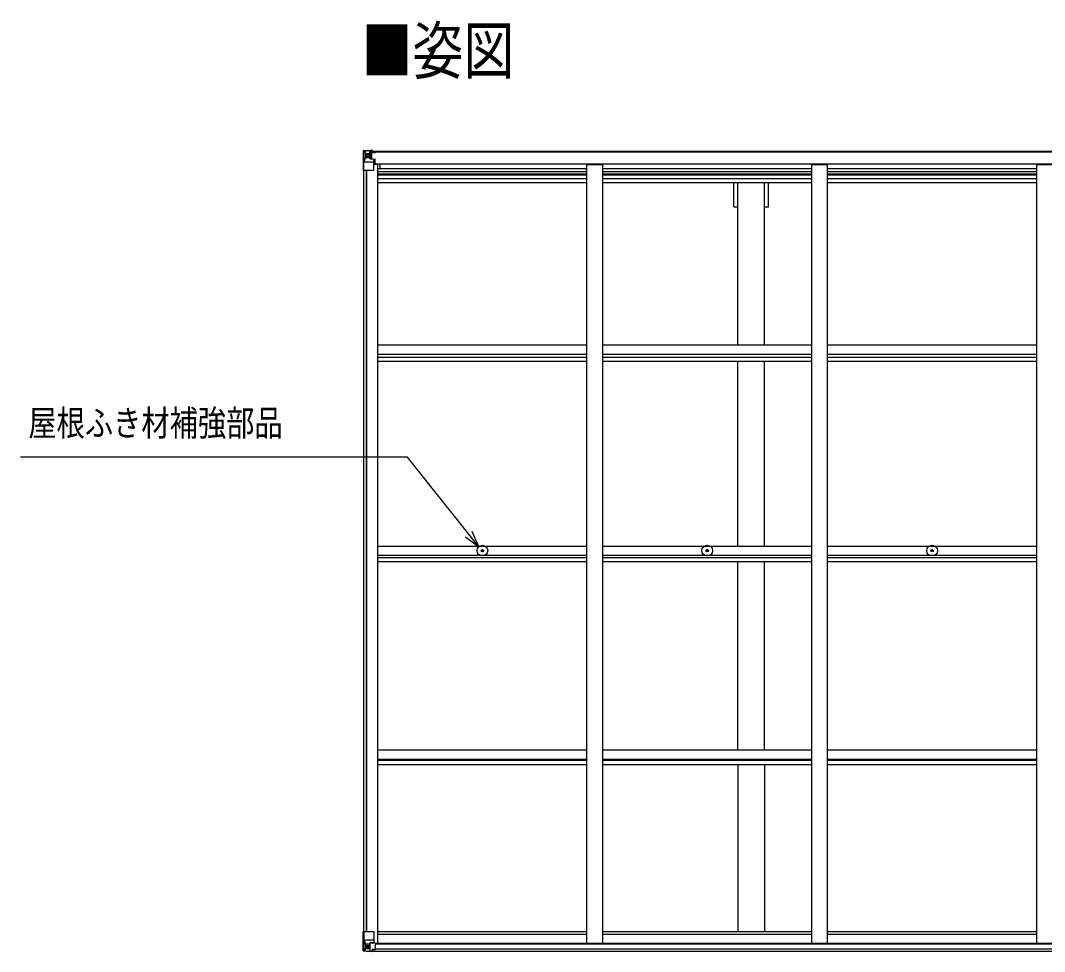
# Model space of a CAD drawing. Units: millimetres, scale not verified. Extents: x -12615 to 12615, y -8910 to 8910.
# Drawn here: x -4817 to -1556, y 1569 to 4534 of the extents above; entities that cross this region are included whole.
import ezdxf
from ezdxf.enums import TextEntityAlignment as Align

# ---------------------------------------------------------------- set-up
doc = ezdxf.new("R2010")
doc.units = ezdxf.units.MM
doc.header["$LTSCALE"] = 50
for name, color, linetype in [('0-2_USER1', 3, 'Continuous'), ('0-4_YKK_13', 4, 'Continuous'), ('0-5_YKK_A1', 4, 'Continuous'), ('0-6_YKK_D', 6, 'Continuous')]:
    doc.layers.add(name, color=color, linetype=linetype)
doc.styles.add('ＭＳ ゴシック', font='')
doc.styles.get('ＭＳ ゴシック').set_extended_font_data('MS Gothic')

msp = doc.modelspace()

# ---------------------------------------------------------------- linework, layer by layer
at = {"layer": '0-4_YKK_13'}
for p, q in [((-3725.94, 4117.71), (-3725.94, 4117.67)), ((-3725, 4118.71), (-3725, 4118.71)), ((-3725, 4118.67), (-3725, 4118.71)), ((-3716.03, 4119.1), (-3723.96, 4118.63)), ((-3723.1, 4117.65), (-3723.1, 4117.59)), ((-3723.1, 4057), (-3723.1, 4117.59)), ((-3719.13, 4114.21), (-3721.86, 4117.88)), ((-3718.27, 4110.7), (-3715.94, 4110.76)), ((-3718.27, 4097.23), (-3718.27, 4110.7)), ((-3703.94, 4119.89), (-3715.94, 4119.1)), ((-3715.94, 4110.76), (-3703.94, 4110.76)), ((-3704.94, 4110.76), (-3703.94, 4110.76)), ((-3697.44, 4120.4), (-3703.94, 4120)), ((-3703.94, 4093.9), (-3703.94, 4120)), ((-3703.94, 4119.12), (-3697.44, 4119.51)), ((-3702.44, 4114.29), (-3703.94, 4114.29)), ((-3702.44, 4110.76), (-3703.94, 4110.76)), ((-3697.44, 4118.59), (-3702.44, 4118.5)), ((-3701.94, 4113.93), (-3702.44, 4113.93)), ((-3698.44, 4109), (-3702.44, 4109)), ((-3702.33, 4112.63), (-3698.44, 4112.63)), ((-3701.95, 4112.84), (-3701.95, 4113.01)), ((-3701.95, 4113.01), (-3701.94, 4113.01)), ((-3701.94, 4114.96), (-3701.94, 4113.01)), ((-3693.94, 4114.96), (-3701.94, 4114.96)), ((-3693.94, 4114.93), (-3701.94, 4114.93)), ((-3691.94, 4113.09), (-3701.94, 4113.01)), ((-3698.44, 4092.9), (-3698.44, 4112.87)), ((-3697.44, 4119.51), (-3697.44, 4120.4)), ((-3697.44, 4119), (-3697.44, 4119.51)), ((-3697.44, 4119), (-3697.44, 4118.59)), ((-3697.44, 4118.59), (-3697.44, 4117.77)), ((-3692.44, 4118.2), (-3692.44, 4117.77)), ((-3692.14, 4118.2), (-3692.44, 4118.2)), ((-3692.14, 4118.2), (-3690.45, 4117.77)), ((-3691.94, 4114.7), (-3686.94, 4114.7)), ((-3691.94, 4113.09), (-3691.94, 4114.7)), ((-3686.94, 4115.71), (-3686.94, 4114.7)), ((-3686.94, 4114.7), (-3685.94, 4114.7)), ((-3685.94, 4114.7), (-3685.94, 4115.71)), ((-3685.94, 4114.7), (-3685.94, 4113.14)), ((-3685.94, 4113.02), (-3685.94, 4113.14)), ((-3722.55, 4083.88), (-3718.41, 4095.97)), ((-3722.55, 4083.88), (-3715.94, 4083.67)), ((-3715.94, 4097.2), (-3718.27, 4097.23)), ((-3715.94, 4097.2), (-3703.94, 4097.2)), ((-3715.94, 4097.2), (-3715.94, 4097.2)), ((-3715.94, 4083.67), (-3691.94, 4083.67)), ((-3710.46, 4103.56), (-3710.46, 4102.6)), ((-3702.44, 4097.2), (-3703.94, 4097.2)), ((-3703.11, 4093.65), (-3692.77, 4091.99)), ((-3703.11, 4093.01), (-3703.11, 4093.65)), ((-3692.77, 4091.36), (-3703.11, 4093.01)), ((-3698.44, 4100.8), (-3702.44, 4100.8)), ((-3692.77, 4091.99), (-3692.77, 4091.36)), ((-3692.49, 4091.91), (-3688.44, 4091.88)), ((-3691.94, 4058), (-3691.94, 4091.1)), ((-3687.44, 4080), (-3691.94, 4080)), ((-3671.44, 4076.27), (-3691.94, 4076.27)), ((-3687.44, 4091.87), (-3688.44, 4091.88)), ((-3688.44, 4090.15), (-3687.44, 4090.15)), ((-3687.44, 4076.27), (-3687.44, 4091.87)), ((-3723.1, 4057), (-3692.94, 4057)), ((-3348.19, 2845.91), (-3347.08, 2845.93)), ((-3348.19, 2844.91), (-3347.08, 2844.9)), ((-3347.08, 2845.93), (-3346.56, 2846.03)), ((-3347.08, 2844.9), (-3346.56, 2844.79)), ((-3346.46, 2846.55), (-3346.56, 2846.03)), ((-3346.46, 2844.28), (-3346.56, 2844.79)), ((-3346.44, 2847.66), (-3346.46, 2846.55)), ((-3346.44, 2843.17), (-3346.46, 2844.28)), ((-3345.44, 2847.66), (-3345.42, 2846.55)), ((-3345.44, 2843.17), (-3345.42, 2844.28)), ((-3345.42, 2846.55), (-3345.32, 2846.03)), ((-3345.42, 2844.28), (-3345.32, 2844.79)), ((-3344.8, 2845.93), (-3345.32, 2846.03)), ((-3344.8, 2844.9), (-3345.32, 2844.79)), ((-3343.7, 2845.91), (-3344.8, 2845.93)), ((-3343.7, 2844.91), (-3344.8, 2844.9)), ((-2632.19, 2845.91), (-2631.08, 2845.93)), ((-2632.19, 2844.91), (-2631.08, 2844.9)), ((-2631.08, 2845.93), (-2630.56, 2846.03)), ((-2631.08, 2844.9), (-2630.56, 2844.79)), ((-2630.46, 2846.55), (-2630.56, 2846.03)), ((-2630.46, 2844.28), (-2630.56, 2844.79)), ((-2630.44, 2847.66), (-2630.46, 2846.55)), ((-2630.44, 2843.17), (-2630.46, 2844.28)), ((-2629.44, 2847.66), (-2629.42, 2846.55)), ((-2629.44, 2843.17), (-2629.42, 2844.28)), ((-2629.42, 2846.55), (-2629.32, 2846.03)), ((-2629.42, 2844.28), (-2629.32, 2844.79)), ((-2628.8, 2845.93), (-2629.32, 2846.03)), ((-2628.8, 2844.9), (-2629.32, 2844.79)), ((-2627.7, 2845.91), (-2628.8, 2845.93)), ((-2627.7, 2844.91), (-2628.8, 2844.9)), ((-1916.19, 2845.91), (-1915.08, 2845.93)), ((-1916.19, 2844.91), (-1915.08, 2844.9)), ((-1915.08, 2845.93), (-1914.56, 2846.03)), ((-1915.08, 2844.9), (-1914.56, 2844.79)), ((-1914.46, 2846.55), (-1914.56, 2846.03)), ((-1914.46, 2844.28), (-1914.56, 2844.79)), ((-1914.44, 2847.66), (-1914.46, 2846.55)), ((-1914.44, 2843.17), (-1914.46, 2844.28)), ((-1913.44, 2847.66), (-1913.42, 2846.55)), ((-1913.44, 2843.17), (-1913.42, 2844.28)), ((-1913.42, 2846.55), (-1913.32, 2846.03)), ((-1913.42, 2844.28), (-1913.32, 2844.79)), ((-1912.8, 2845.93), (-1913.32, 2846.03)), ((-1912.8, 2844.9), (-1913.32, 2844.79)), ((-1911.7, 2845.91), (-1912.8, 2845.93)), ((-1911.7, 2844.91), (-1912.8, 2844.9)), ((-3725.94, 1631.9), (-3692.94, 1631.9)), ((-3725.94, 1571.19), (-3725.94, 1631.9)), ((-3723.1, 1631.9), (-3723.1, 1571.32)), ((-3691.94, 1630.9), (-3691.94, 1597.81)), ((-3722.55, 1605.02), (-3715.94, 1605.24)), ((-3722.55, 1605.02), (-3718.41, 1592.94)), ((-3715.94, 1605.24), (-3691.94, 1605.24)), ((-3725, 1570.24), (-3725, 1570.19)), ((-3716.03, 1569.81), (-3723.95, 1570.28)), ((-3723.1, 1571.25), (-3723.1, 1571.32)), ((-3719.13, 1574.69), (-3721.86, 1571.03)), ((-3715.94, 1591.71), (-3718.27, 1591.67)), ((-3718.27, 1591.67), (-3718.27, 1578.2)), ((-3718.27, 1578.2), (-3715.94, 1578.14)), ((-3715.94, 1591.71), (-3715.94, 1591.7)), ((-3703.94, 1591.7), (-3715.94, 1591.7)), ((-3715.94, 1578.15), (-3703.94, 1578.15)), ((-3703.94, 1569.02), (-3715.94, 1569.8)), ((-3711.42, 1585.34), (-3711.42, 1586.3)), ((-3703.94, 1595.69), (-3697.44, 1595.69)), ((-3703.94, 1595.69), (-3703.94, 1568.9)), ((-3692.77, 1597.55), (-3703.11, 1595.89)), ((-3703.11, 1595.89), (-3703.11, 1595.69)), ((-3700.42, 1595.69), (-3692.77, 1596.91)), ((-3697.44, 1595.69), (-3688.44, 1595.66)), ((-3697.44, 1568.51), (-3697.44, 1574.45)), ((-3688.44, 1573.88), (-3697.44, 1573.82)), ((-3692.77, 1596.91), (-3692.77, 1597.55)), ((-3687.44, 1594.75), (-3687.44, 1574.59))]:
    msp.add_line(p, q, dxfattribs=at)
for points in [[(-3725.94, 4117.67), (-3725.94, 4057), (-3723.1, 4057)], [(-3725, 4118.71), (-3715.94, 4119.27), (-3703.94, 4120)], [(-3697.44, 4119), (-3702.44, 4119), (-3702.44, 4093.54)], [(-3686.94, 4112.97), (-3701.94, 4112.84), (-3701.95, 4112.84)], [(-3701.94, 4113.93), (-3693.94, 4113.93), (-3693.94, 4115.71)], [(-3691.94, 4113.09), (-3691.94, 4113.08), (-3685.94, 4113.14)], [(-3712.38, 4104.52), (-3713.34, 4104.52), (-3713.34, 4105.48), (-3712.38, 4105.48)], [(-3711.42, 4106.44), (-3711.42, 4107.4), (-3710.46, 4107.4), (-3710.46, 4106.44)], [(-3710.46, 4102.6), (-3711.42, 4102.6), (-3711.42, 4103.56)], [(-3709.5, 4105.48), (-3708.54, 4105.48), (-3708.54, 4104.52), (-3709.5, 4104.52)], [(-3688.44, 4091.88), (-3688.44, 4090.15), (-3691.94, 4090.13)], [(-3725, 1570.19), (-3715.94, 1569.64), (-3697.44, 1568.51)], [(-3712.38, 1583.42), (-3713.34, 1583.42), (-3713.34, 1584.38), (-3712.38, 1584.38)], [(-3711.42, 1586.3), (-3710.46, 1586.3), (-3710.46, 1585.34)], [(-3710.46, 1582.46), (-3710.46, 1581.5), (-3711.42, 1581.5), (-3711.42, 1582.46)], [(-3709.5, 1584.38), (-3708.54, 1584.38), (-3708.54, 1583.42), (-3709.5, 1583.42)], [(-3687.44, 1574.59), (-3687.45, 1574.49), (-3697.44, 1574.45)]]:
    msp.add_lwpolyline(points, dxfattribs=at)
for centre, radius in [((-3710.94, 4105), 5.3), ((-3345.94, 2845.41), 17), ((-3345.94, 2845.41), 4), ((-2629.94, 2845.41), 17), ((-2629.94, 2845.41), 4), ((-1913.94, 2845.41), 17), ((-1913.94, 2845.41), 4), ((-3710.94, 1583.9), 5.3)]:
    msp.add_circle(centre, radius, dxfattribs=at)
for centre, radius, start, end in [((-3724.94, 4117.72), 1, 93.50017, 180.00079), ((-3724.94, 4117.71), 0.999, 93.4424, 179.95083), ((-3724.94, 4117.67), 0.999, 93.4424, 179.95083), ((-3723.79, 4131.32), 12.7, 269.24466, 275.10311), ((-3721.81, 4117.71), 1.28, 131.17831, 182.45895), ((-3701.94, 4115.46), 0.5, 179.99802, 269.99691), ((-3701.94, 4115.43), 0.5, 180.00109, 270.00109), ((-3701.94, 4112.51), 0.5, 90.52895, 180.04464), ((-3701.93, 4112.33), 0.513, 91.88028, 181.04707), ((-3686.8, 4120.66), 7.69, 268.96999, 276.43426), ((-3712.38, 4106.44), 0.96, 270, 0), ((-3712.38, 4103.56), 0.96, 0, 90), ((-3709.5, 4106.44), 0.96, 180, 270), ((-3709.5, 4103.56), 0.96, 90, 180), ((-3703, 4094.58), 0.937, 182.32209, 263.26766), ((-3703, 4093.94), 0.937, 182.32209, 263.26766), ((-3692.88, 4091.06), 0.937, 2.32209, 83.26766), ((-3692.88, 4090.43), 0.937, 2.32209, 83.26766), ((-3692.94, 4058), 1, 270, 0), ((-3345.94, 2845.41), 2.3, 167.44414, 192.55586), ((-3345.94, 2845.41), 2.3, 77.44414, 102.55586), ((-3345.94, 2845.41), 2.3, 257.44414, 282.55586), ((-3345.94, 2845.41), 2.3, 347.44414, 12.55586), ((-2629.94, 2845.41), 2.3, 167.44414, 192.55586), ((-2629.94, 2845.41), 2.3, 77.44414, 102.55586), ((-2629.94, 2845.41), 2.3, 257.44414, 282.55586), ((-2629.94, 2845.41), 2.3, 347.44414, 12.55586), ((-1913.94, 2845.41), 2.3, 167.44414, 192.55586), ((-1913.94, 2845.41), 2.3, 77.44414, 102.55586), ((-1913.94, 2845.41), 2.3, 257.44414, 282.55586), ((-1913.94, 2845.41), 2.3, 347.44414, 12.55586), ((-3692.94, 1630.9), 1, 0, 90), ((-3692.88, 1598.48), 0.937, 276.73234, 357.67791), ((-3724.94, 1571.23), 0.999, 180.04917, 266.5576), ((-3724.94, 1571.2), 0.999, 180.04917, 266.5576), ((-3724.94, 1571.19), 1, 179.99921, 266.49983), ((-3723.79, 1557.59), 12.7, 84.89689, 90.75534), ((-3721.81, 1571.2), 1.28, 177.54105, 228.82169), ((-3712.38, 1585.34), 0.96, 270, 0), ((-3712.38, 1582.46), 0.96, 0, 90), ((-3709.5, 1585.34), 0.96, 180, 270), ((-3709.5, 1582.46), 0.96, 90, 180), ((-3703, 1594.96), 0.937, 96.73234, 129.06602), ((-3692.88, 1597.84), 0.937, 276.73234, 357.67791)]:
    msp.add_arc(centre, radius, start, end, dxfattribs=at)
for centre, major_axis, ratio, start_param, end_param in [((-3524, 4131.02), (201, 12.36), 0.060933, 3.1373463, 3.1378449), ((-3723, 4118.79), (2, 0.12), 0.060933, 3.1378449, 4.2119296), ((-3722.81, 4115.69), (-0.02, 3), 0.466854, 5.5234897, 6.1575023), ((-3721.14, 4110.62), (0.03, 5), 0.573921, 4.7320603, 5.5159136), ((-3797.69, 4110.76), (81.75, 0), 0.061163, 0, 0.0007725), ((-3721.83, 4086.23), (0.85, 2.32), 0.403757, 2.3087461, 3.2744049), ((-3719.68, 4097.25), (0, 3), 0.468246, 4.2703918, 4.7058971), ((-3721.83, 1602.67), (0.85, -2.32), 0.403757, 3.0087805, 3.9744392), ((-3723, 1570.11), (2, -0.12), 0.060933, 2.0712557, 3.1453404), ((-3524, 1557.88), (201, -12.36), 0.060933, 3.1453404, 3.145839), ((-3722.81, 1573.21), (-0.02, -3), 0.466854, 0.125683, 0.7596956), ((-3721.14, 1578.28), (0.03, -5), 0.573921, 0.7672717, 1.551125), ((-3719.68, 1591.65), (0, -3), 0.468246, 1.5772882, 2.0127935), ((-3797.69, 1578.15), (81.75, 0), 0.061163, 6.2824128, 6.2831853), ((-3688.44, 1594.75), (1, -0.021), 0.906239, 0.0187047, 1.589501), ((-3688.44, 1574.59), (1, 0.012), 0.707053, 4.7036637, 6.124411)]:
    msp.add_ellipse(centre, major_axis=major_axis, ratio=ratio, start_param=start_param, end_param=end_param, dxfattribs=at)
at = {"layer": '0-5_YKK_A1'}
for p, q in [((-3702.44, 4117.77), (2022.56, 4117.77)), ((-3702.44, 4115.71), (2022.56, 4115.71)), ((-3671.44, 4077.5), (1991.56, 4077.5)), ((-3671.44, 4062.43), (-3671.44, 4077.5)), ((-3723.94, 1631.9), (-3723.94, 4057)), ((-3714.94, 1631.9), (-3714.94, 4057)), ((-3714.24, 1631.9), (-3714.24, 4057)), ((-3691.94, 4076.08), (-3678.94, 4076.08)), ((-3678.94, 1595.55), (-3678.94, 4076.08)), ((-3678.94, 4062.43), (-3012.94, 4062.43)), ((-3678.94, 4053.06), (-3012.94, 4053.06)), ((-3678.94, 4045.99), (-3012.94, 4045.99)), ((-3012.94, 4075.66), (-2962.94, 4075.66)), ((-3012.94, 1595.55), (-3012.94, 4075.66)), ((-2962.94, 1595.55), (-2962.94, 4075.66)), ((-2962.94, 4062.43), (-2296.94, 4062.43)), ((-2962.94, 4053.06), (-2296.94, 4053.06)), ((-2962.94, 4045.99), (-2296.94, 4045.99)), ((-2296.94, 4075.66), (-2246.94, 4075.66)), ((-2296.94, 1595.55), (-2296.94, 4075.66)), ((-2246.94, 1595.55), (-2246.94, 4075.66)), ((-2246.94, 4062.43), (-1580.94, 4062.43)), ((-2246.94, 4053.06), (-1580.94, 4053.06)), ((-2246.94, 4045.99), (-1580.94, 4045.99)), ((-1580.94, 4075.66), (-1530.94, 4075.66)), ((-1580.94, 1595.55), (-1580.94, 4075.66)), ((-3678.94, 4042.21), (-3012.94, 4042.21)), ((-3678.94, 4030.86), (-3012.94, 4030.86)), ((-3678.94, 4018.04), (-3012.94, 4018.04)), ((-2962.94, 4042.21), (-2296.94, 4042.21)), ((-2962.94, 4030.86), (-2296.94, 4030.86)), ((-2962.94, 4018.04), (-2296.94, 4018.04)), ((-2544.94, 3940.13), (-2544.94, 4018.04)), ((-2532.44, 3500.58), (-2532.44, 4018.04)), ((-2447.44, 3500.58), (-2447.44, 4018.04)), ((-2246.94, 4042.21), (-1580.94, 4042.21)), ((-2246.94, 4030.86), (-1580.94, 4030.86)), ((-2246.94, 4018.04), (-1580.94, 4018.04)), ((-2544.94, 3940.13), (-2532.44, 3940.13)), ((-3678.94, 3500.58), (-3012.94, 3500.58)), ((-2962.94, 3500.58), (-2296.94, 3500.58)), ((-2246.94, 3500.58), (-1580.94, 3500.58)), ((-3678.94, 3471.62), (-3012.94, 3471.62)), ((-3678.94, 3461.46), (-3012.94, 3461.46)), ((-2962.94, 3471.62), (-2296.94, 3471.62)), ((-2962.94, 3461.46), (-2296.94, 3461.46)), ((-2246.94, 3471.62), (-1580.94, 3471.62)), ((-2246.94, 3461.46), (-1580.94, 3461.46)), ((-3678.94, 3448.63), (-3012.94, 3448.63)), ((-2962.94, 3448.63), (-2296.94, 3448.63)), ((-2532.44, 2860.12), (-2532.44, 3448.63)), ((-2447.44, 2860.12), (-2447.44, 3448.63)), ((-2246.94, 3448.63), (-1580.94, 3448.63)), ((-3678.94, 2860.12), (-3012.94, 2860.12)), ((-2962.94, 2860.12), (-2296.94, 2860.12)), ((-2246.94, 2860.12), (-1580.94, 2860.12)), ((-3678.94, 2830.68), (-3012.94, 2830.68)), ((-3678.94, 2823.54), (-3012.94, 2823.54)), ((-3678.94, 2810.58), (-3012.94, 2810.58)), ((-2962.94, 2830.68), (-2296.94, 2830.68)), ((-2962.94, 2823.54), (-2296.94, 2823.54)), ((-2962.94, 2810.58), (-2296.94, 2810.58)), ((-2532.44, 2211.29), (-2532.44, 2810.58)), ((-2447.44, 2211.29), (-2447.44, 2810.58)), ((-2246.94, 2830.68), (-1580.94, 2830.68)), ((-2246.94, 2823.54), (-1580.94, 2823.54)), ((-2246.94, 2810.58), (-1580.94, 2810.58)), ((-3678.94, 2211.29), (-3012.94, 2211.29)), ((-2962.94, 2211.29), (-2296.94, 2211.29)), ((-2246.94, 2211.29), (-1580.94, 2211.29)), ((-3678.94, 2181.5), (-3012.94, 2181.5)), ((-3678.94, 2177.61), (-3012.94, 2177.61)), ((-3678.91, 2164.6), (-3012.94, 2164.6)), ((-2962.94, 2181.5), (-2296.94, 2181.5)), ((-2962.94, 2177.61), (-2296.94, 2177.61)), ((-2962.94, 2164.6), (-2296.94, 2164.6)), ((-2532.44, 2164.22), (-2532.44, 1632.77)), ((-2447.44, 2164.22), (-2447.44, 1632.77)), ((-2246.94, 2181.5), (-1580.94, 2181.5)), ((-2246.94, 2177.61), (-1580.94, 2177.61)), ((-2246.94, 2164.6), (-1580.94, 2164.6)), ((-3678.94, 1632.77), (-3012.94, 1632.77)), ((-2962.94, 1632.77), (-2296.94, 1632.77)), ((-2246.94, 1632.77), (-1580.94, 1632.77)), ((-3678.94, 1623.66), (-3012.94, 1623.66)), ((-2962.94, 1623.66), (-2296.94, 1623.66)), ((-2246.94, 1623.66), (-1580.94, 1623.66)), ((-3697.44, 1570.11), (2017.56, 1570.11)), ((-3687.98, 1595.55), (2008.1, 1595.55)), ((-3687.44, 1593.2), (2007.56, 1593.2)), ((-3687.44, 1577.54), (2007.56, 1577.54))]:
    msp.add_line(p, q, dxfattribs=at)
msp.add_lwpolyline([(-2447.44, 3940.13), (-2434.94, 3940.13), (-2434.94, 4018.04)], dxfattribs=at)
at = {"layer": '0-6_YKK_D'}
for points in [[(-3357.77, 2857.62), (-3389.56, 2897.5), (-3584.97, 3142.59), (-4816.88, 3142.59)], [(-3400.25, 2888.98), (-3357.77, 2857.62), (-3378.88, 2906.02)]]:
    msp.add_lwpolyline(points, dxfattribs=at)

# ---------------------------------------------------------------- texts
at = {"layer": '0-2_USER1', "style": 'ＭＳ ゴシック', "width": 0.8}
msp.add_text('■姿図', height=148.5, dxfattribs=at).set_placement((-3730.67, 4319.3), align=Align.BOTTOM_LEFT)
at = {"layer": '0-6_YKK_D', "style": 'ＭＳ ゴシック', "width": 0.8}
msp.add_text('屋根ふき材補強部品', height=82.48, dxfattribs=at).set_placement((-4791.9, 3186.02), align=Align.BOTTOM_LEFT)

doc.saveas('drawing.dxf')
